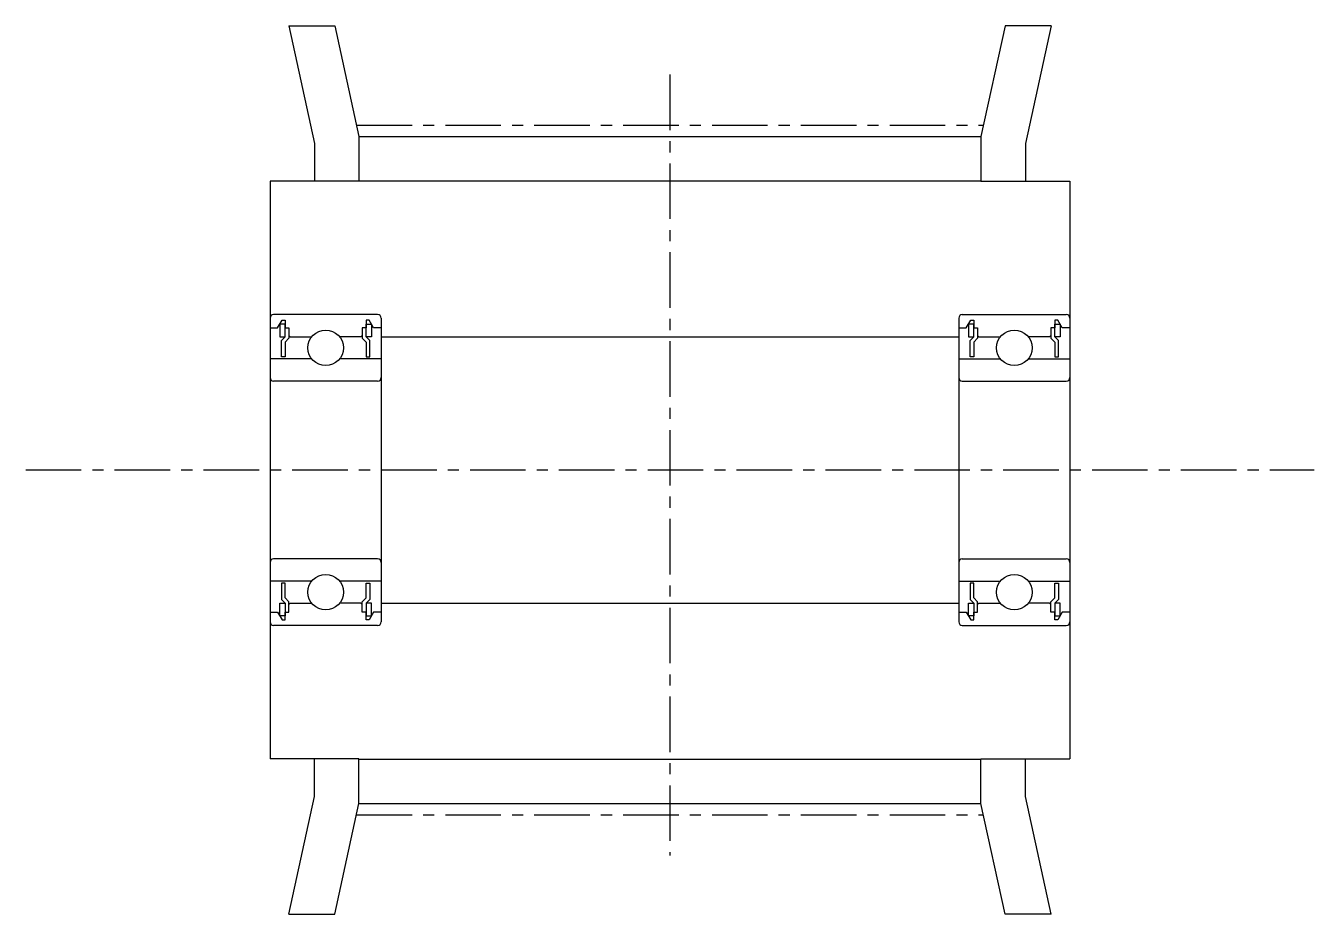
# Model space of a CAD drawing. Extents: x -286 to -130, y -61 to 62.
# Drawn here: x -159.05 to -130.05, y 41.91 to 61.91 of the extents above; entities outside this region: 2.
import ezdxf

# ---------------------------------------------------------------- set-up
doc = ezdxf.new("R2010")
doc.units = 0
doc.linetypes.add('CENTER', pattern=[2, 1.25, -0.25, 0.25, -0.25])
doc.layers.get('0').update_dxf_attribs({"linetype": 'CONTINUOUS'})
doc.layers.add('CENTER', color=1, linetype='CENTER')

msp = doc.modelspace()

# ---------------------------------------------------------------- linework, layer by layer
for p, q in [((-153.129, 61.914), (-152.551, 59.262)), ((-153.129, 61.914), (-152.093, 61.914)), ((-152.093, 61.914), (-151.551, 59.424)), ((-137.008, 61.914), (-137.551, 59.424)), ((-135.972, 61.914), (-137.008, 61.914)), ((-135.972, 61.914), (-136.551, 59.262)), ((-152.551, 59.262), (-152.551, 58.414)), ((-151.551, 59.424), (-137.551, 59.424)), ((-151.551, 59.424), (-151.551, 58.414)), ((-137.551, 59.424), (-137.551, 58.414)), ((-136.551, 59.262), (-136.551, 58.414)), ((-153.551, 58.414), (-153.551, 45.414)), ((-151.551, 58.414), (-153.551, 58.414)), ((-151.551, 58.424), (-137.551, 58.424)), ((-137.551, 58.414), (-135.551, 58.414)), ((-135.551, 58.414), (-135.551, 45.414)), ((-151.131, 55.414), (-153.471, 55.414)), ((-137.971, 55.414), (-135.631, 55.414)), ((-153.551, 55.334), (-153.551, 48.494)), ((-153.551, 55.114), (-153.381, 55.114)), ((-153.381, 55.114), (-153.282, 55.284)), ((-153.211, 55.199), (-153.331, 55.199)), ((-153.331, 55.199), (-153.331, 54.914)), ((-153.282, 55.284), (-153.211, 55.284)), ((-153.211, 55.284), (-153.211, 55.114)), ((-153.211, 54.914), (-153.211, 55.199)), ((-153.211, 55.114), (-153.126, 55.114)), ((-153.126, 55.114), (-153.126, 54.879)), ((-151.476, 55.114), (-151.476, 54.879)), ((-151.391, 55.114), (-151.476, 55.114)), ((-151.319, 55.284), (-151.391, 55.284)), ((-151.391, 55.284), (-151.391, 55.114)), ((-151.391, 55.199), (-151.27, 55.199)), ((-151.391, 54.914), (-151.391, 55.199)), ((-151.221, 55.114), (-151.319, 55.284)), ((-151.27, 55.199), (-151.27, 54.914)), ((-151.051, 55.114), (-151.221, 55.114)), ((-151.064, 55.378), (-151.064, 55.378)), ((-151.051, 55.334), (-151.051, 48.494)), ((-138.051, 55.334), (-138.051, 48.494)), ((-138.051, 55.114), (-137.881, 55.114)), ((-138.037, 55.378), (-138.037, 55.378)), ((-137.881, 55.114), (-137.782, 55.284)), ((-137.711, 55.199), (-137.831, 55.199)), ((-137.831, 55.199), (-137.831, 54.914)), ((-137.782, 55.284), (-137.711, 55.284)), ((-137.711, 55.284), (-137.711, 55.114)), ((-137.711, 54.914), (-137.711, 55.199)), ((-137.711, 55.114), (-137.626, 55.114)), ((-137.626, 55.114), (-137.626, 54.879)), ((-135.976, 55.114), (-135.976, 54.879)), ((-135.891, 55.114), (-135.976, 55.114)), ((-135.891, 55.284), (-135.891, 55.114)), ((-135.819, 55.284), (-135.891, 55.284)), ((-135.891, 54.914), (-135.891, 55.199)), ((-135.891, 55.199), (-135.77, 55.199)), ((-135.721, 55.114), (-135.819, 55.284)), ((-135.77, 55.199), (-135.77, 54.914)), ((-135.551, 55.114), (-135.721, 55.114)), ((-135.551, 55.334), (-135.551, 48.494)), ((-153.331, 54.914), (-153.211, 54.914)), ((-153.296, 54.829), (-153.211, 54.914)), ((-153.296, 54.464), (-153.296, 54.829)), ((-153.126, 54.879), (-153.211, 54.794)), ((-153.126, 54.944), (-153.096, 54.914)), ((-153.096, 54.914), (-152.613, 54.914)), ((-151.506, 54.914), (-151.988, 54.914)), ((-151.476, 54.944), (-151.506, 54.914)), ((-151.476, 54.879), (-151.391, 54.794)), ((-151.306, 54.829), (-151.391, 54.914)), ((-151.27, 54.914), (-151.391, 54.914)), ((-151.306, 54.464), (-151.306, 54.829)), ((-137.831, 54.914), (-137.711, 54.914)), ((-137.796, 54.829), (-137.711, 54.914)), ((-137.796, 54.464), (-137.796, 54.829)), ((-137.626, 54.879), (-137.711, 54.794)), ((-137.626, 54.944), (-137.596, 54.914)), ((-137.596, 54.914), (-137.113, 54.914)), ((-136.006, 54.914), (-136.488, 54.914)), ((-135.976, 54.944), (-136.006, 54.914)), ((-135.976, 54.879), (-135.891, 54.794)), ((-135.806, 54.829), (-135.891, 54.914)), ((-135.77, 54.914), (-135.891, 54.914)), ((-135.806, 54.464), (-135.806, 54.829)), ((-153.211, 54.794), (-153.211, 54.464)), ((-151.391, 54.794), (-151.391, 54.464)), ((-137.711, 54.794), (-137.711, 54.464)), ((-135.891, 54.794), (-135.891, 54.464)), ((-152.613, 54.414), (-153.551, 54.414)), ((-153.211, 54.464), (-153.296, 54.464)), ((-151.051, 54.414), (-151.988, 54.414)), ((-151.391, 54.464), (-151.306, 54.464)), ((-138.051, 54.414), (-137.113, 54.414)), ((-137.711, 54.464), (-137.796, 54.464)), ((-136.488, 54.414), (-135.551, 54.414)), ((-135.891, 54.464), (-135.806, 54.464)), ((-151.131, 53.914), (-153.471, 53.914)), ((-137.971, 53.914), (-135.631, 53.914)), ((-151.051, 53.624), (-151.051, 53.624)), ((-138.051, 53.624), (-138.051, 53.624)), ((-151.131, 49.914), (-153.471, 49.914)), ((-137.971, 49.914), (-135.631, 49.914)), ((-152.613, 49.414), (-153.551, 49.414)), ((-153.296, 49.364), (-153.296, 48.999)), ((-153.211, 49.364), (-153.296, 49.364)), ((-153.211, 49.034), (-153.211, 49.364)), ((-151.051, 49.414), (-151.988, 49.414)), ((-151.391, 49.364), (-151.306, 49.364)), ((-151.391, 49.034), (-151.391, 49.364)), ((-151.306, 49.364), (-151.306, 48.999)), ((-138.051, 49.414), (-137.113, 49.414)), ((-137.711, 49.364), (-137.796, 49.364)), ((-137.796, 49.364), (-137.796, 48.999)), ((-137.711, 49.034), (-137.711, 49.364)), ((-136.488, 49.414), (-135.551, 49.414)), ((-135.891, 49.364), (-135.806, 49.364)), ((-135.891, 49.034), (-135.891, 49.364)), ((-135.806, 49.364), (-135.806, 48.999)), ((-153.126, 48.949), (-153.211, 49.034)), ((-151.476, 48.949), (-151.391, 49.034)), ((-137.626, 48.949), (-137.711, 49.034)), ((-135.976, 48.949), (-135.891, 49.034)), ((-153.331, 48.629), (-153.331, 48.914)), ((-153.331, 48.914), (-153.211, 48.914)), ((-153.296, 48.999), (-153.211, 48.914)), ((-153.211, 48.914), (-153.211, 48.629)), ((-153.126, 48.714), (-153.126, 48.949)), ((-153.126, 48.884), (-153.096, 48.914)), ((-153.096, 48.914), (-152.613, 48.914)), ((-151.506, 48.914), (-151.988, 48.914)), ((-151.476, 48.884), (-151.506, 48.914)), ((-151.476, 48.714), (-151.476, 48.949)), ((-151.306, 48.999), (-151.391, 48.914)), ((-151.391, 48.914), (-151.391, 48.629)), ((-151.27, 48.914), (-151.391, 48.914)), ((-151.27, 48.629), (-151.27, 48.914)), ((-137.831, 48.629), (-137.831, 48.914)), ((-137.831, 48.914), (-137.711, 48.914)), ((-137.796, 48.999), (-137.711, 48.914)), ((-137.711, 48.914), (-137.711, 48.629)), ((-137.626, 48.714), (-137.626, 48.949)), ((-137.626, 48.884), (-137.596, 48.914)), ((-137.596, 48.914), (-137.113, 48.914)), ((-136.006, 48.914), (-136.488, 48.914)), ((-135.976, 48.884), (-136.006, 48.914)), ((-135.976, 48.714), (-135.976, 48.949)), ((-135.806, 48.999), (-135.891, 48.914)), ((-135.891, 48.914), (-135.891, 48.629)), ((-135.77, 48.914), (-135.891, 48.914)), ((-135.77, 48.629), (-135.77, 48.914)), ((-153.551, 48.714), (-153.381, 48.714)), ((-153.381, 48.714), (-153.282, 48.544)), ((-153.211, 48.629), (-153.331, 48.629)), ((-153.282, 48.544), (-153.211, 48.544)), ((-153.211, 48.544), (-153.211, 48.714)), ((-153.211, 48.714), (-153.126, 48.714)), ((-151.391, 48.714), (-151.476, 48.714)), ((-151.391, 48.544), (-151.391, 48.714)), ((-151.391, 48.629), (-151.27, 48.629)), ((-151.319, 48.544), (-151.391, 48.544)), ((-151.221, 48.714), (-151.319, 48.544)), ((-151.051, 48.714), (-151.221, 48.714)), ((-138.051, 48.714), (-137.881, 48.714)), ((-137.881, 48.714), (-137.782, 48.544)), ((-137.711, 48.629), (-137.831, 48.629)), ((-137.782, 48.544), (-137.711, 48.544)), ((-137.711, 48.544), (-137.711, 48.714)), ((-137.711, 48.714), (-137.626, 48.714)), ((-135.891, 48.714), (-135.976, 48.714)), ((-135.891, 48.544), (-135.891, 48.714)), ((-135.891, 48.629), (-135.77, 48.629)), ((-135.819, 48.544), (-135.891, 48.544)), ((-135.721, 48.714), (-135.819, 48.544)), ((-135.551, 48.714), (-135.721, 48.714)), ((-151.131, 48.414), (-153.471, 48.414)), ((-137.971, 48.414), (-135.631, 48.414)), ((-151.551, 45.414), (-153.551, 45.414)), ((-152.551, 44.566), (-152.551, 45.414)), ((-151.551, 44.404), (-151.551, 45.414)), ((-151.551, 45.404), (-137.551, 45.404)), ((-137.551, 45.414), (-135.551, 45.414)), ((-137.551, 44.404), (-137.551, 45.414)), ((-136.551, 44.566), (-136.551, 45.414)), ((-153.129, 41.914), (-152.551, 44.566)), ((-152.093, 41.914), (-151.551, 44.404)), ((-151.551, 44.404), (-137.551, 44.404)), ((-137.008, 41.914), (-137.551, 44.404)), ((-135.972, 41.914), (-136.551, 44.566)), ((-153.129, 41.914), (-152.093, 41.914)), ((-135.972, 41.914), (-137.008, 41.914))]:
    msp.add_line(p, q)
at = {"color": 7, "linetype": 'CONTINUOUS'}
for p, q in [((-151.051, 54.914), (-138.051, 54.914)), ((-151.051, 48.914), (-138.051, 48.914))]:
    msp.add_line(p, q, dxfattribs=at)
for centre in [(-152.301, 54.664), (-136.801, 54.664), (-152.301, 49.164), (-136.801, 49.164)]:
    msp.add_circle(centre, 0.4)
for centre, start, end in [((-153.471, 55.334), 90, 180), ((-151.131, 55.334), 0, 90), ((-137.971, 55.334), 90, 180), ((-135.631, 55.334), 0, 90), ((-153.471, 53.994), 180, 270), ((-151.131, 53.994), 270, 0), ((-137.971, 53.994), 180, 270), ((-135.631, 53.994), 270, 0), ((-153.471, 49.834), 90, 180), ((-151.131, 49.834), 0, 90), ((-137.971, 49.834), 90, 180), ((-135.631, 49.834), 0, 90), ((-153.471, 48.494), 180, 270), ((-151.131, 48.494), 270, 0), ((-137.971, 48.494), 180, 270), ((-135.631, 48.494), 270, 0)]:
    msp.add_arc(centre, 0.08, start, end)
at = {"layer": 'CENTER', "color": 1, "linetype": 'CENTER'}
for p, q in [((-144.551, 60.814), (-144.551, 43.234)), ((-151.605, 59.674), (-137.496, 59.674)), ((-159.051, 51.914), (-130.051, 51.914)), ((-151.605, 44.154), (-137.496, 44.154))]:
    msp.add_line(p, q, dxfattribs=at)

# ---------------------------------------------------------------- texts
at = {"color": 7, "linetype": 'CONTINUOUS'}
for s, p in [('AATFW24-MXL050-4', (-285.987, -49.998)), ('AATFW24-MXL050', (-285.987, -60.81))]:
    msp.add_text(s, height=6, dxfattribs=at).set_placement(p)

doc.saveas('drawing.dxf')
